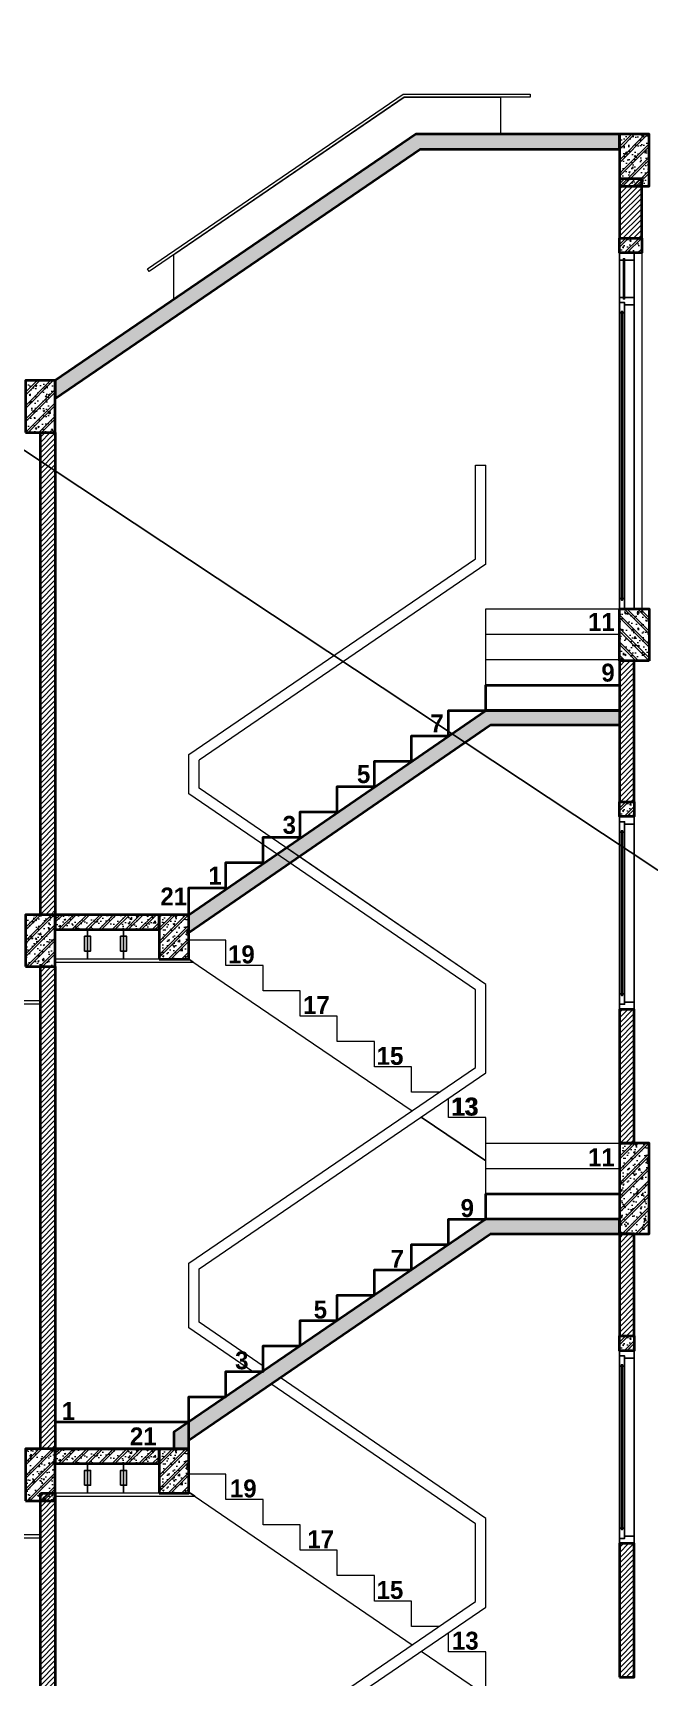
# Model space of a CAD drawing. Header units: inches. Extents: x 236662 to 497023, y -248575 to 81795.
# Drawn here: x 440024 to 444174, y -205539 to -194456 of the extents above; entities that cross this region are included whole.
import ezdxf

# ---------------------------------------------------------------- set-up
doc = ezdxf.new("R2010")
doc.units = ezdxf.units.IN
doc.header["$LTSCALE"] = 10
doc.header["$MEASUREMENT"] = 0
for name, color, linetype, lineweight in [('02. HP_BE TONG', 1, 'Continuous', 35), ('03. HP_TUONG', 2, 'Continuous', 35), ('06. HP_THAY 1', 134, 'Continuous', 15), ('06. HP_THAY 2', 147, 'Continuous', 13), ('09_HP_HATCH', 8, 'Continuous', 5), ('GHICHU', 7, 'Continuous', 9)]:
    doc.layers.add(name, color=color, linetype=linetype, lineweight=lineweight)
doc.layers.add('04. HP_CUA', color=153, linetype='Continuous')
doc.layers.add('07. HP_KY HIEU', color=43, linetype='Continuous')
doc.styles.add('AVO', font='VNI-Avo-Bold.TTF')
pattern_1 = [(45, (449574.258, -211899.537), (-17.67767, 17.67767), [])]
pattern_2 = [(50, (142655.78, -82540.27), (107.589027, -9.41282), [11.25, -123.75]), (355, (142655.78, -82540.27), (-20.8127, 112.82882), [9, -99]), (100.4514, (142664.74, -82541.06), (86.776407, 103.41593), [9.56103, -105.171317]), (46.1842, (142655.78, -82510.27), (160.08616, -24.82785), [16.875, -185.625]), (96.6356, (142669.12, -82512.34), (140.199406, 146.11768), [14.34154, -157.75695]), (351.1842, (142655.78, -82510.27), (140.19929, 146.11779), [13.5, -148.5]), (21, (142670.78, -82517.77), (89.536058, -60.392834), [11.25, -123.75]), (326, (142670.78, -82517.77), (36.4973, 108.772507), [9, -99]), (71.4514, (142678.24, -82522.8), (126.033394, 48.379575), [9.56103, -105.171317]), (37.5, (142655.777, -82540.272), (1.8239783, 49.934078), [0, -97.8, 0, -100.5, 0, -99.375]), (7.5, (142655.78, -82540.27), (39.460431, 59.161757), [0, -57.3, 0, -95.55, 0, -37.875]), (327.5, (142622.327, -82540.27), (80.0733654, -3.383231), [0, -37.5, 0, -117, 0, -155.25]), (317.5, (142607.33, -82540.27), (87.477925, 15.015747), [0, -48.75, 0, -77.7, 0, -110.25]), (45, (142655.78, -82540.27), (-45.078057, 45.078057), []), (45, (142655.78, -82521.9), (-45.078057, 45.078057), [])]

# ---------------------------------------------------------------- blocks, each defined once
blk = doc.blocks.new('ÁDASDASDWD')
at = {"layer": '09_HP_HATCH'}
h = blk.add_hatch(dxfattribs=at)
h.set_pattern_fill('CHAU-01', color=256, scale=15, pattern_type=2)
h.set_pattern_definition([(50, (-55376.965, -37444.2), (107.58903, -9.41282), [11.25, -123.75]), (355, (-55376.97, -37444.2), (-20.8127, 112.82882), [9, -99]), (100.4514, (-55368, -37444.99), (86.7764, 103.41593), [9.56103, -105.17132]), (46.1842, (-55376.97, -37414.2), (160.08616, -24.82785), [16.875, -185.625]), (96.6356, (-55363.62, -37416.27), (140.1994, 146.11768), [14.34154, -157.75695]), (351.1842, (-55376.97, -37414.2), (140.1993, 146.1178), [13.5, -148.5]), (21, (-55361.965, -37421.7), (89.53606, -60.39283), [11.25, -123.75]), (326, (-55361.97, -37421.7), (36.4973, 108.7725), [9, -99]), (71.4514, (-55354.5, -37426.73), (126.0334, 48.37957), [9.56103, -105.17132]), (37.5, (-55376.965, -37444.2), (1.823978, 49.934078), [0, -97.8, 0, -100.5, 0, -99.375]), (7.5, (-55376.965, -37444.2), (39.46043, 59.161757), [0, -57.3, 0, -95.55, 0, -37.875]), (327.5, (-55410.415, -37444.2), (80.073365, -3.38323), [0, -37.5, 0, -117, 0, -155.25]), (317.5, (-55425.415, -37444.2), (87.477925, 15.01575), [0, -48.75, 0, -77.7, 0, -110.25]), (45, (-55376.965, -37444.2), (-45.07806, 45.07806), []), (45, (-55376.965, -37425.827), (-45.07806, 45.07806), [])])
h.paths.add_polyline_path([(-100, -350), (100, -350), (100, 0), (-100, 0)])
at = {"layer": '02. HP_BE TONG'}
blk.add_lwpolyline([(-100, -350), (100, -350), (100, 0), (-100, 0)], close=True, dxfattribs=at)
blk = doc.blocks.new('*U162')
for p, q in [((0, 2100), (0, 2350)), ((100, 2100), (100, 2350)), ((0, 0), (0, 2050)), ((65, 70), (65, 1995)), ((100, 70), (100, 1995))]:
    blk.add_line(p, q)
for points in [[(100, 2400), (100, 2350), (73, 2350), (73, 2360), (65, 2360), (65, 2350), (0, 2350), (0, 2400)], [(65, 2100), (65, 2090), (73, 2090), (73, 2100), (100, 2100), (100, 2065), (65, 2065), (65, 2050), (0, 2050), (0, 2100)], [(65, 2065), (65, 1995), (78.5, 1995), (78.5, 2005), (86.5, 2005), (86.5, 1995), (100, 1995), (100, 2065)], [(78.5, 60), (78.5, 70), (65, 70), (65, 0), (100, 0), (100, 70), (86.5, 70), (86.5, 60)]]:
    blk.add_lwpolyline(points, close=True)
at = {"color": 8}
for points in [[(73, 2090), (65, 2090), (65, 2360), (73, 2360)], [(86.5, 60), (78.5, 60), (78.5, 2005), (86.5, 2005)]]:
    blk.add_lwpolyline(points, close=True, dxfattribs=at)
blk = doc.blocks.new('*U333')
for p, q in [((0, 50), (0, 1250)), ((65, 105), (65, 1195)), ((100, 105), (100, 1195))]:
    blk.add_line(p, q)
for points in [[(65, 1250), (0, 1250), (0, 1300), (100, 1300), (100, 1265), (65, 1265)], [(65, 1265), (65, 1195), (78.5, 1195), (78.5, 1205), (86.5, 1205), (86.5, 1195), (100, 1195), (100, 1265)], [(65, 50), (0, 50), (0, 0), (100, 0), (100, 35), (65, 35)], [(78.5, 95), (78.5, 105), (65, 105), (65, 35), (100, 35), (100, 105), (86.5, 105), (86.5, 95)]]:
    blk.add_lwpolyline(points, close=True)
at = {"color": 8}
blk.add_lwpolyline([(86.5, 95), (78.5, 95), (78.5, 1205), (86.5, 1205)], close=True, dxfattribs=at)

msp = doc.modelspace()

# ---------------------------------------------------------------- hatches: boundary and pattern name
at = {"layer": '09_HP_HATCH'}
h = msp.add_hatch(dxfattribs=at)
h.set_pattern_fill('CHAU-01', color=256, scale=15, pattern_type=2)
h.set_pattern_definition([(50, (222138.77, -115902.85), (107.589027, -9.41282), [11.25, -123.75]), (355, (222138.77, -115902.85), (-20.8127, 112.82882), [9, -99]), (100.4514, (222147.73, -115903.64), (86.776407, 103.41593), [9.56103, -105.171317]), (46.1842, (222138.77, -115872.85), (160.08616, -24.82785), [16.875, -185.625]), (96.6356, (222152.1, -115874.92), (140.19941, 146.11768), [14.34154, -157.75695]), (351.1842, (222138.77, -115872.85), (140.19929, 146.11779), [13.5, -148.5]), (21, (222153.77, -115880.35), (89.536058, -60.392834), [11.25, -123.75]), (326, (222153.77, -115880.35), (36.4973, 108.772507), [9, -99]), (71.4514, (222161.23, -115885.38), (126.033394, 48.379575), [9.56103, -105.171317]), (37.5, (222138.766, -115902.85), (1.823978, 49.934078), [0, -97.8, 0, -100.5, 0, -99.375]), (7.5, (222138.766, -115902.85), (39.460431, 59.161757), [0, -57.3, 0, -95.55, 0, -37.875]), (327.5, (222105.316, -115902.85), (80.0733654, -3.383231), [0, -37.5, 0, -117, 0, -155.25]), (317.5, (222090.316, -115902.85), (87.477925, 15.015747), [0, -48.75, 0, -77.7, 0, -110.25]), (45, (222138.766, -115902.85), (-45.078057, 45.078057), []), (45, (222138.766, -115884.476), (-45.078057, 45.078057), [])])
h.paths.add_polyline_path([(440174.3, -196920.7), (442633.5, -195238.5), (443974.3, -195238.5), (443974.3, -195138.5), (442602.6, -195138.5), (440174.3, -196799.5)])
h = msp.add_hatch(dxfattribs=at)
h.set_pattern_fill('ANSI31', color=8, scale=200)
h.set_pattern_definition(pattern_1)
h.paths.add_polyline_path([(444124.3, -195438.5), (443974.3, -195438.5), (443974.3, -195838.5), (444124.3, -195838.5)])
h = msp.add_hatch(dxfattribs=at)
h.set_pattern_fill('CHAU-01', color=256, scale=15, pattern_type=2)
h.set_pattern_definition([(50, (336168.54, -279002.41), (107.58903, -9.41282), [11.25, -123.75]), (355, (336168.54, -279002.41), (-20.8127, 112.82882), [9, -99]), (100.4514, (336177.5, -279003.19), (86.77641, 103.41593), [9.56103, -105.17132]), (46.1842, (336168.54, -278972.41), (160.08616, -24.82785), [16.875, -185.625]), (96.6356, (336181.88, -278974.48), (140.1994, 146.11768), [14.34154, -157.75695]), (351.1842, (336168.54, -278972.41), (140.1993, 146.1178), [13.5, -148.5]), (21, (336183.54, -278979.91), (89.53606, -60.392834), [11.25, -123.75]), (326, (336183.54, -278979.91), (36.4973, 108.77251), [9, -99]), (71.4514, (336191, -278984.94), (126.033394, 48.379575), [9.56103, -105.17132]), (37.5, (336168.537, -279002.41), (1.823978, 49.934078), [0, -97.8, 0, -100.5, 0, -99.375]), (7.5, (336168.537, -279002.41), (39.46043, 59.161757), [0, -57.3, 0, -95.55, 0, -37.875]), (327.5, (336135.087, -279002.41), (80.073365, -3.383231), [0, -37.5, 0, -117, 0, -155.25]), (317.5, (336120.09, -279002.41), (87.477925, 15.015747), [0, -48.75, 0, -77.7, 0, -110.25]), (45, (336168.54, -279002.41), (-45.078057, 45.078057), []), (45, (336168.54, -278984.035), (-45.078057, 45.078057), [])])
h.paths.add_polyline_path([(444124.3, -195838.5), (444124.3, -195938.5), (443974.3, -195938.5), (443974.3, -195838.5)])
h = msp.add_hatch(dxfattribs=at)
h.set_pattern_fill('ANSI31', color=8, scale=200)
h.set_pattern_definition(pattern_1)
h.paths.add_polyline_path([(438674.3, -196899.5), (438574.3, -196899.5), (438574.3, -200399.5), (438674.3, -200399.5)])
h.paths.add_polyline_path([(440174.3, -197149.5), (440074.3, -197149.5), (440074.3, -200399.5), (440174.3, -200399.5)])
h = msp.add_hatch(dxfattribs=at)
h.set_pattern_fill('ANSI31', color=8, scale=200)
h.set_pattern_definition(pattern_1)
h.paths.add_polyline_path([(444074.3, -198688.5), (443974.3, -198688.5), (443974.3, -199638.5), (444074.3, -199638.5)])
h.paths.add_polyline_path([(444074.3, -201038.5), (443974.3, -201038.5), (443974.3, -201938.5), (444074.3, -201938.5)])
h.paths.add_polyline_path([(448024.3, -198438.5), (447924.3, -198438.5), (447924.3, -201968.5), (448024.3, -201968.5)])
h.paths.add_polyline_path([(449574.3, -198688.5), (449424.3, -198688.5), (449424.3, -201938.5), (449574.3, -201938.5)])
h = msp.add_hatch(dxfattribs=at)
h.set_pattern_fill('CHAU-01', color=256, scale=15, pattern_type=2)
h.set_pattern_definition(pattern_2)
h.paths.add_polyline_path([(443974.3, -199022.5), (443974.3, -199122.5), (443105.4, -199122.5), (441074.3, -200520.9), (441074.3, -200399.5), (443074.3, -199022.5)])
h = msp.add_hatch(dxfattribs=at)
h.set_pattern_fill('CHAU-01', color=256, scale=15, pattern_type=2)
h.set_pattern_definition([(50, (336168.54, -282802.41), (107.58903, -9.41282), [11.25, -123.75]), (355, (336168.54, -282802.41), (-20.8127, 112.82882), [9, -99]), (100.4514, (336177.5, -282803.19), (86.77641, 103.41593), [9.56103, -105.17132]), (46.1842, (336168.54, -282772.41), (160.08616, -24.82785), [16.875, -185.625]), (96.6356, (336181.88, -282774.48), (140.1994, 146.11768), [14.34154, -157.75695]), (351.1842, (336168.54, -282772.41), (140.1993, 146.1178), [13.5, -148.5]), (21, (336183.54, -282779.91), (89.53606, -60.392834), [11.25, -123.75]), (326, (336183.54, -282779.91), (36.4973, 108.77251), [9, -99]), (71.4514, (336191, -282784.94), (126.033394, 48.379575), [9.56103, -105.17132]), (37.5, (336168.537, -282802.41), (1.823978, 49.934078), [0, -97.8, 0, -100.5, 0, -99.375]), (7.5, (336168.537, -282802.41), (39.46043, 59.161757), [0, -57.3, 0, -95.55, 0, -37.875]), (327.5, (336135.087, -282802.41), (80.073365, -3.383231), [0, -37.5, 0, -117, 0, -155.25]), (317.5, (336120.09, -282802.41), (87.477925, 15.015747), [0, -48.75, 0, -77.7, 0, -110.25]), (45, (336168.54, -282802.41), (-45.078057, 45.078057), []), (45, (336168.54, -282784.035), (-45.078057, 45.078057), [])])
h.paths.add_polyline_path([(444074.3, -199638.5), (444074.3, -199738.5), (443974.3, -199738.5), (443974.3, -199638.5)])
h = msp.add_hatch(dxfattribs=at)
h.set_pattern_fill('CHAU-01', color=256, scale=15, pattern_type=2)
h.set_pattern_definition([(50, (299887.775, -279340.59), (107.589027, -9.41282), [11.25, -123.75]), (355, (299887.78, -279340.59), (-20.8127, 112.82882), [9, -99]), (100.4514, (299896.74, -279341.37), (86.77641, 103.41593), [9.56103, -105.17132]), (46.1842, (299887.78, -279310.59), (160.08616, -24.82785), [16.875, -185.625]), (96.6356, (299901.12, -279312.66), (140.1994, 146.11768), [14.34154, -157.75695]), (351.1842, (299887.78, -279310.59), (140.1993, 146.11779), [13.5, -148.5]), (21, (299902.775, -279318.09), (89.53606, -60.392834), [11.25, -123.75]), (326, (299902.78, -279318.09), (36.4973, 108.77251), [9, -99]), (71.4514, (299910.24, -279323.12), (126.033394, 48.379575), [9.56103, -105.17132]), (37.5, (299887.775, -279340.586), (1.823978, 49.934078), [0, -97.8, 0, -100.5, 0, -99.375]), (7.5, (299887.775, -279340.586), (39.46043, 59.161757), [0, -57.3, 0, -95.55, 0, -37.875]), (327.5, (299854.325, -279340.586), (80.073365, -3.383231), [0, -37.5, 0, -117, 0, -155.25]), (317.5, (299839.325, -279340.586), (87.477925, 15.015747), [0, -48.75, 0, -77.7, 0, -110.25]), (45, (299887.775, -279340.586), (-45.078057, 45.078057), []), (45, (299887.775, -279322.21), (-45.078057, 45.078057), [])])
h.paths.add_polyline_path([(440174.3, -200399.5), (440174.3, -200499.5), (440874.3, -200499.5), (440874.3, -200399.5)])
h = msp.add_hatch(dxfattribs=at)
h.set_pattern_fill('CHAU-01', color=256, scale=15, pattern_type=2)
h.set_pattern_definition([(50, (385597.29, -237843.74), (107.58903, -9.41282), [11.25, -123.75]), (355, (385597.29, -237843.74), (-20.8127, 112.82882), [9, -99]), (100.4514, (385606.26, -237844.52), (86.7764, 103.41593), [9.56103, -105.17132]), (46.1842, (385597.29, -237813.74), (160.08616, -24.82785), [16.875, -185.625]), (96.6356, (385610.63, -237815.81), (140.1994, 146.11768), [14.34154, -157.75695]), (351.1842, (385597.3, -237813.74), (140.1993, 146.1178), [13.5, -148.5]), (21, (385612.29, -237821.24), (89.53606, -60.39283), [11.25, -123.75]), (326, (385612.29, -237821.24), (36.4973, 108.7725), [9, -99]), (71.4514, (385619.75, -237826.27), (126.0334, 48.37957), [9.56103, -105.17132]), (37.5, (385597.293, -237843.74), (1.823978, 49.934078), [0, -97.8, 0, -100.5, 0, -99.375]), (7.5, (385597.293, -237843.74), (39.46043, 59.161757), [0, -57.3, 0, -95.55, 0, -37.875]), (327.5, (385563.843, -237843.74), (80.073365, -3.38323), [0, -37.5, 0, -117, 0, -155.25]), (317.5, (385548.84, -237843.74), (87.477925, 15.01575), [0, -48.75, 0, -77.7, 0, -110.25]), (45, (385597.29, -237843.74), (-45.07806, 45.07806), []), (45, (385597.29, -237825.364), (-45.07806, 45.07806), [])])
h.paths.add_polyline_path([(440874.3, -200699.7), (441074.3, -200699.7), (441074.3, -200399.5), (440874.3, -200399.5)])
h = msp.add_hatch(dxfattribs=at)
h.set_pattern_fill('ANSI31', color=8, scale=200)
h.set_pattern_definition(pattern_1)
h.paths.add_polyline_path([(438674.3, -200499.5), (438574.3, -200499.5), (438574.3, -203999.5), (438674.3, -203999.5)])
h.paths.add_polyline_path([(440174.3, -200749.5), (440074.3, -200749.5), (440074.3, -203999.5), (440174.3, -203999.5)])
h.paths.add_polyline_path([(438674.3, -204099.5), (438574.3, -204099.5), (438574.3, -207599.5), (438674.3, -207599.5)])
h.paths.add_polyline_path([(440174.3, -204299.5), (440074.3, -204299.5), (440074.3, -207599.5), (440174.3, -207599.5)])
h = msp.add_hatch(dxfattribs=at)
h.set_pattern_fill('CHAU-01', color=256, scale=15, pattern_type=2)
h.set_pattern_definition([(50, (388697.29, -239382.74), (107.58903, -9.41282), [11.25, -123.75]), (355, (388697.29, -239382.74), (-20.8127, 112.82882), [9, -99]), (100.4514, (388706.26, -239383.52), (86.7764, 103.41593), [9.56103, -105.17132]), (46.1842, (388697.29, -239352.74), (160.08616, -24.82785), [16.875, -185.625]), (96.6356, (388710.63, -239354.81), (140.1994, 146.11768), [14.34154, -157.75695]), (351.1842, (388697.3, -239352.74), (140.1993, 146.1178), [13.5, -148.5]), (21, (388712.29, -239360.24), (89.53606, -60.39283), [11.25, -123.75]), (326, (388712.29, -239360.24), (36.4973, 108.7725), [9, -99]), (71.4514, (388719.75, -239365.27), (126.0334, 48.37957), [9.56103, -105.17132]), (37.5, (388697.293, -239382.74), (1.823978, 49.934078), [0, -97.8, 0, -100.5, 0, -99.375]), (7.5, (388697.293, -239382.74), (39.46043, 59.161757), [0, -57.3, 0, -95.55, 0, -37.875]), (327.5, (388663.843, -239382.74), (80.073365, -3.38323), [0, -37.5, 0, -117, 0, -155.25]), (317.5, (388648.84, -239382.74), (87.477925, 15.01575), [0, -48.75, 0, -77.7, 0, -110.25]), (45, (388697.29, -239382.74), (-45.07806, 45.07806), []), (45, (388697.29, -239364.364), (-45.07806, 45.07806), [])])
h.paths.add_polyline_path([(443974.3, -202551.5), (444174.3, -202551.5), (444174.3, -201938.5), (443974.3, -201938.5)])
h = msp.add_hatch(dxfattribs=at)
h.set_pattern_fill('ANSI31', color=8, scale=200)
h.set_pattern_definition(pattern_1)
h.paths.add_polyline_path([(444074.3, -202551.5), (443974.3, -202551.5), (443974.3, -203238.5), (444074.3, -203238.5)])
h.paths.add_polyline_path([(444074.3, -204638.5), (443974.3, -204638.5), (443974.3, -205538.5), (444074.3, -205538.5)])
h.paths.add_polyline_path([(448024.3, -202068.5), (447924.3, -202068.5), (447924.3, -205538.5), (448024.3, -205538.5)])
h.paths.add_polyline_path([(449574.3, -202288.5), (449424.3, -202288.5), (449424.3, -205538.5), (449574.3, -205538.5)])
h = msp.add_hatch(dxfattribs=at)
h.set_pattern_fill('CHAU-01', color=256, scale=15, pattern_type=2)
h.set_pattern_definition(pattern_2)
h.paths.add_polyline_path([(440974.3, -203999.5), (441074.3, -203999.5), (441074.3, -203940.7), (443105.2, -202551.5), (443974.3, -202551.5), (443974.3, -202451.5), (443074.3, -202451.5), (440974.3, -203887.9)])
h = msp.add_hatch(dxfattribs=at)
h.set_pattern_fill('CHAU-01', color=256, scale=15, pattern_type=2)
h.set_pattern_definition([(50, (336168.54, -286402.41), (107.58903, -9.41282), [11.25, -123.75]), (355, (336168.54, -286402.41), (-20.8127, 112.82882), [9, -99]), (100.4514, (336177.5, -286403.19), (86.77641, 103.41593), [9.56103, -105.17132]), (46.1842, (336168.54, -286372.41), (160.08616, -24.82785), [16.875, -185.625]), (96.6356, (336181.88, -286374.48), (140.1994, 146.11768), [14.34154, -157.75695]), (351.1842, (336168.54, -286372.41), (140.1993, 146.1178), [13.5, -148.5]), (21, (336183.54, -286379.91), (89.53606, -60.392834), [11.25, -123.75]), (326, (336183.54, -286379.91), (36.4973, 108.77251), [9, -99]), (71.4514, (336191, -286384.94), (126.033394, 48.379575), [9.56103, -105.17132]), (37.5, (336168.537, -286402.41), (1.823978, 49.934078), [0, -97.8, 0, -100.5, 0, -99.375]), (7.5, (336168.537, -286402.41), (39.46043, 59.161757), [0, -57.3, 0, -95.55, 0, -37.875]), (327.5, (336135.087, -286402.41), (80.073365, -3.383231), [0, -37.5, 0, -117, 0, -155.25]), (317.5, (336120.09, -286402.41), (87.477925, 15.015747), [0, -48.75, 0, -77.7, 0, -110.25]), (45, (336168.54, -286402.41), (-45.078057, 45.078057), []), (45, (336168.54, -286384.035), (-45.078057, 45.078057), [])])
h.paths.add_polyline_path([(444074.3, -203238.5), (444074.3, -203338.5), (443974.3, -203338.5), (443974.3, -203238.5)])
h = msp.add_hatch(dxfattribs=at)
h.set_pattern_fill('CHAU-01', color=256, scale=15, pattern_type=2)
h.set_pattern_definition([(50, (299887.775, -282940.59), (107.589027, -9.41282), [11.25, -123.75]), (355, (299887.78, -282940.59), (-20.8127, 112.82882), [9, -99]), (100.4514, (299896.74, -282941.37), (86.77641, 103.41593), [9.56103, -105.17132]), (46.1842, (299887.78, -282910.59), (160.08616, -24.82785), [16.875, -185.625]), (96.6356, (299901.12, -282912.66), (140.1994, 146.11768), [14.34154, -157.75695]), (351.1842, (299887.78, -282910.59), (140.1993, 146.11779), [13.5, -148.5]), (21, (299902.775, -282918.09), (89.53606, -60.392834), [11.25, -123.75]), (326, (299902.78, -282918.09), (36.4973, 108.77251), [9, -99]), (71.4514, (299910.24, -282923.12), (126.033394, 48.379575), [9.56103, -105.17132]), (37.5, (299887.775, -282940.586), (1.823978, 49.934078), [0, -97.8, 0, -100.5, 0, -99.375]), (7.5, (299887.775, -282940.586), (39.46043, 59.161757), [0, -57.3, 0, -95.55, 0, -37.875]), (327.5, (299854.325, -282940.586), (80.073365, -3.383231), [0, -37.5, 0, -117, 0, -155.25]), (317.5, (299839.325, -282940.586), (87.477925, 15.015747), [0, -48.75, 0, -77.7, 0, -110.25]), (45, (299887.775, -282940.586), (-45.078057, 45.078057), []), (45, (299887.775, -282922.21), (-45.078057, 45.078057), [])])
h.paths.add_polyline_path([(440174.3, -203999.5), (440174.3, -204099.5), (440874.3, -204099.5), (440874.3, -203999.5)])
h = msp.add_hatch(dxfattribs=at)
h.set_pattern_fill('CHAU-01', color=256, scale=15, pattern_type=2)
h.set_pattern_definition([(50, (385597.29, -241443.74), (107.58903, -9.41282), [11.25, -123.75]), (355, (385597.29, -241443.74), (-20.8127, 112.82882), [9, -99]), (100.4514, (385606.26, -241444.52), (86.7764, 103.41593), [9.56103, -105.17132]), (46.1842, (385597.29, -241413.74), (160.08616, -24.82785), [16.875, -185.625]), (96.6356, (385610.63, -241415.81), (140.1994, 146.11768), [14.34154, -157.75695]), (351.1842, (385597.3, -241413.74), (140.1993, 146.1178), [13.5, -148.5]), (21, (385612.29, -241421.24), (89.53606, -60.39283), [11.25, -123.75]), (326, (385612.29, -241421.24), (36.4973, 108.7725), [9, -99]), (71.4514, (385619.75, -241426.27), (126.0334, 48.37957), [9.56103, -105.17132]), (37.5, (385597.293, -241443.74), (1.823978, 49.934078), [0, -97.8, 0, -100.5, 0, -99.375]), (7.5, (385597.293, -241443.74), (39.46043, 59.161757), [0, -57.3, 0, -95.55, 0, -37.875]), (327.5, (385563.843, -241443.74), (80.073365, -3.38323), [0, -37.5, 0, -117, 0, -155.25]), (317.5, (385548.84, -241443.74), (87.477925, 15.01575), [0, -48.75, 0, -77.7, 0, -110.25]), (45, (385597.29, -241443.74), (-45.07806, 45.07806), []), (45, (385597.29, -241425.364), (-45.07806, 45.07806), [])])
h.paths.add_polyline_path([(440874.3, -204299.5), (441074.3, -204299.5), (441074.3, -203999.5), (440874.3, -203999.5)])

# ---------------------------------------------------------------- linework, layer by layer
msp.add_line((402912.4, -172693.2), (497022.9, -235116.6))
at = {"layer": '02. HP_BE TONG'}
for points in [[(440174.3, -196920.7), (442633.5, -195238.5), (443974.3, -195238.5), (443974.3, -195138.5), (442602.6, -195138.5), (440174.3, -196799.5)], [(444124.3, -195838.5), (444124.3, -195938.5), (443974.3, -195938.5), (443974.3, -195838.5)], [(443974.3, -199022.5), (443974.3, -199122.5), (443105.4, -199122.5), (441074.3, -200520.9), (441074.3, -200399.5), (443074.3, -199022.5)], [(444074.3, -199638.5), (444074.3, -199738.5), (443974.3, -199738.5), (443974.3, -199638.5)], [(440174.3, -200399.5), (440174.3, -200499.5), (440874.3, -200499.5), (440874.3, -200399.5)], [(440874.3, -200699.7), (441074.3, -200699.7), (441074.3, -200399.5), (440874.3, -200399.5)], [(443974.3, -202551.5), (444174.3, -202551.5), (444174.3, -201938.5), (443974.3, -201938.5)], [(444074.3, -203238.5), (444074.3, -203338.5), (443974.3, -203338.5), (443974.3, -203238.5)], [(440174.3, -203999.5), (440174.3, -204099.5), (440874.3, -204099.5), (440874.3, -203999.5)], [(440874.3, -204299.5), (441074.3, -204299.5), (441074.3, -203999.5), (440874.3, -203999.5)]]:
    msp.add_lwpolyline(points, close=True, dxfattribs=at)
msp.add_lwpolyline([(440974.3, -203999.5), (441074.3, -203999.5), (441074.3, -203940.7), (443105.2, -202551.5), (443974.3, -202551.5), (443974.3, -202451.5), (443074.3, -202451.5), (440974.3, -203887.9), (440974.3, -203999.5)], dxfattribs=at)
at = {"layer": '03. HP_TUONG'}
for points in [[(443974.3, -195838.5), (444124.3, -195838.5), (444124.3, -195438.5), (443974.3, -195438.5)], [(440074.3, -197149.5), (440174.3, -197149.5), (440174.3, -200399.5), (440074.3, -200399.5)], [(443974.3, -199638.5), (444074.3, -199638.5), (444074.3, -198688.5), (443974.3, -198688.5)], [(443974.3, -199022.5), (443074.3, -199022.5), (443074.3, -198851.5), (443974.3, -198851.5)], [(440074.3, -200749.5), (440174.3, -200749.5), (440174.3, -203999.5), (440074.3, -203999.5)], [(443974.3, -201938.5), (444074.3, -201938.5), (444074.3, -201038.5), (443974.3, -201038.5)], [(443074.3, -202280.5), (443974.3, -202280.5), (443974.3, -202451.5), (443074.3, -202451.5)], [(443974.3, -203238.5), (444074.3, -203238.5), (444074.3, -202551.5), (443974.3, -202551.5)], [(440174.3, -203999.5), (441074.3, -203999.5), (441074.3, -203819.5), (440174.3, -203819.5)], [(440074.3, -204299.5), (440174.3, -204299.5), (440174.3, -207599.5), (440074.3, -207599.5)], [(443974.3, -205538.5), (444074.3, -205538.5), (444074.3, -204638.5), (443974.3, -204638.5)]]:
    msp.add_lwpolyline(points, close=True, dxfattribs=at)
for points in [[(441074.3, -200399.5), (441074.3, -200219.5), (441324.3, -200219.5), (441324.3, -200048.5), (441574.3, -200048.5), (441574.3, -199877.5), (441824.3, -199877.5), (441824.3, -199706.5), (442074.3, -199706.5), (442074.3, -199535.5), (442324.3, -199535.5), (442324.3, -199364.5), (442574.3, -199364.5), (442574.3, -199193.5), (442824.3, -199193.5), (442824.3, -199022.5), (443074.3, -199022.5)], [(441074.3, -203819.5), (441074.3, -203648.5), (441324.3, -203648.5), (441324.3, -203477.5), (441574.3, -203477.5), (441574.3, -203306.5), (441824.3, -203306.5), (441824.3, -203135.5), (442074.3, -203135.5), (442074.3, -202964.5), (442324.3, -202964.5), (442324.3, -202793.5), (442574.3, -202793.5), (442574.3, -202622.5), (442824.3, -202622.5), (442824.3, -202451.5), (443074.3, -202451.5)]]:
    msp.add_lwpolyline(points, dxfattribs=at)
at = {"layer": '06. HP_THAY 1'}
for p, q in [((440972.7, -195950.5), (442524.5, -194888.3)), ((442524.5, -194888.3), (443174.3, -194888.3)), ((443174.3, -194888.3), (443174.3, -195138.5)), ((444124.3, -195938.5), (444124.3, -198338.5)), ((440974, -196252.5), (440972.7, -195950.5)), ((443004.3, -198000.1), (443004.3, -197368.5)), ((443004.3, -197368.5), (443074.3, -197368.5)), ((441074.3, -199320.2), (443004.3, -198000.1)), ((443074.3, -198037), (441144.3, -199357.2)), ((441074.3, -199583.8), (441074.3, -199320.2)), ((441144.3, -199546.9), (441144.3, -199357.2)), ((443004.3, -200906.1), (441074.3, -199583.8)), ((443074.3, -200869.2), (441144.3, -199546.9)), ((443074.3, -200869.2), (441745, -199958.5)), ((443004.3, -201429.1), (443004.3, -200906.1)), ((443074.3, -201466), (443074.3, -200869.2)), ((441074.3, -202749.2), (443004.3, -201429.1)), ((441144.3, -202786.2), (443074.3, -201466)), ((441144.3, -202786.2), (443074.3, -201466)), ((443074.3, -202059.7), (442639.9, -201763.2)), ((441074.3, -203183.8), (441074.3, -202749.2)), ((441144.3, -203146.9), (441144.3, -202786.2)), ((441574.3, -203441.5), (441144.3, -203146.9)), ((441503.1, -203477.5), (441074.3, -203183.8)), ((443004.3, -204506.1), (441627.1, -203562.5)), ((443074.3, -204469.2), (441689.1, -203520.1)), ((443074.3, -205066), (443074.3, -204469.2)), ((443004.3, -205029.1), (443004.3, -204506.1)), ((441074.3, -206349.2), (443004.3, -205029.1)), ((441144.3, -206386.2), (443074.3, -205066))]:
    msp.add_line(p, q, dxfattribs=at)
for points in [[(443074.3, -198509.5), (443074.3, -198338.5), (443974.3, -198338.5)], [(443074.3, -198680.5), (443074.3, -198509.5), (443974.3, -198509.5)], [(443074.3, -198851.5), (443074.3, -198680.5), (443974.3, -198680.5)], [(443074.3, -199022.5), (443074.3, -198851.5), (443974.3, -198851.5)], [(442759.5, -201596.5), (442574.3, -201596.5), (442574.3, -201425.5), (442324.3, -201425.5), (442324.3, -201254.5), (442074.3, -201254.5), (442074.3, -201083.5), (441824.3, -201083.5), (441824.3, -200912.5), (441574.3, -200912.5), (441574.3, -200741.5), (441324.3, -200741.5), (441324.3, -200570.5), (441074.3, -200570.5), (441074.3, -200699.7), (442577.9, -201720.7)], [(442639.9, -201763.2), (443074.3, -202059.7), (443074.3, -201767.5), (442824.3, -201767.5), (442824.3, -201637)], [(443074.3, -202109.5), (443074.3, -201938.5), (443974.3, -201938.5)], [(443074.3, -202109.5), (443074.3, -201938.5), (443974.3, -201938.5)], [(443074.3, -202280.5), (443074.3, -202109.5), (443974.3, -202109.5)], [(442759.5, -205196.5), (442574.3, -205196.5), (442574.3, -205025.5), (442324.3, -205025.5), (442324.3, -204854.5), (442074.3, -204854.5), (442074.3, -204683.5), (441824.3, -204683.5), (441824.3, -204512.5), (441574.3, -204512.5), (441574.3, -204341.5), (441324.3, -204341.5), (441324.3, -204170.5), (441074.3, -204170.5), (441074.3, -204291.7), (442578.3, -205320.5)], [(442640.3, -205362.9), (443074.3, -205659.7), (443074.3, -205367.5), (442824.3, -205367.5), (442824.3, -205237)]]:
    msp.add_lwpolyline(points, dxfattribs=at)
for points in [[(444074.3, -199738.5), (443974.3, -199738.5), (443974.3, -201038.5), (444074.3, -201038.5)], [(444074.3, -203338.5), (443974.3, -203338.5), (443974.3, -204638.5), (444074.3, -204638.5)]]:
    msp.add_lwpolyline(points, close=True, dxfattribs=at)
at = {"layer": '06. HP_THAY 2'}
msp.add_line((443074.3, -198037), (443074.3, -197368.5), dxfattribs=at)
for points in [[(443374, -194888.3), (442524.5, -194888.3), (440807.6, -196063.5), (440796.3, -196047), (442518.3, -194868.3), (443374, -194868.3)], [(440174.3, -200719.5), (441103.5, -200719.5), (441074.3, -200699.5), (440174.3, -200699.5)], [(438674.3, -200999.8), (440074.3, -200999.8), (440074.3, -200979.8), (438674.3, -200979.8)], [(440174.3, -204319.5), (441115, -204319.5), (441085.7, -204299.5), (440174.3, -204299.5)], [(438674.3, -204599.8), (440074.3, -204599.8), (440074.3, -204579.8), (438674.3, -204579.8)]]:
    msp.add_lwpolyline(points, close=True, dxfattribs=at)
at = {"layer": '07. HP_KY HIEU'}
for p, q in [((440392.6, -200699.5), (440392.6, -200499.5)), ((440635.3, -200699.5), (440635.3, -200499.5)), ((440392.6, -204299.5), (440392.6, -204099.5)), ((440635.3, -204299.5), (440635.3, -204099.5))]:
    msp.add_line(p, q, dxfattribs=at)
for points in [[(440372.6, -200645.2), (440412.6, -200645.2), (440412.6, -200545.2), (440372.6, -200545.2)], [(440615.3, -200645.2), (440655.3, -200645.2), (440655.3, -200545.2), (440615.3, -200545.2)], [(440372.6, -204245.2), (440412.6, -204245.2), (440412.6, -204145.2), (440372.6, -204145.2)], [(440615.3, -204245.2), (440655.3, -204245.2), (440655.3, -204145.2), (440615.3, -204145.2)]]:
    msp.add_lwpolyline(points, close=True, dxfattribs=at)

# ---------------------------------------------------------------- block references
at = {"layer": '04. HP_CUA', "xscale": -1}
for name, p in [('*U162', (444074.3, -198338.5)), ('*U333', (444074.3, -201038.5)), ('*U333', (444074.3, -204638.5))]:
    msp.add_blockref(name, p, dxfattribs=at)
at = {"layer": '06. HP_THAY 1'}
for p in [(444074.3, -195138.5), (440074.3, -196799.5), (440074.3, -200399.5), (440074.3, -203999.5)]:
    msp.add_blockref('ÁDASDASDWD', p, dxfattribs=at)
at = {"layer": '06. HP_THAY 1', "xscale": -1}
msp.add_blockref('ÁDASDASDWD', (444074.3, -198338.5), dxfattribs=at)

# ---------------------------------------------------------------- texts
at = {"layer": 'GHICHU', "color": 0, "linetype": 'Continuous', "style": 'AVO'}
for s, p in [('11', (443763.2, -198486.5)), ('9', (443852.8, -198828.5)), ('7', (442700.8, -199170.5)), ('5', (442206.4, -199512.5)), ('3', (441706.1, -199854.5)), ('1', (441206.1, -200196.5)), ('21', (440882.8, -200337.5)), ('19', (441338.3, -200727.5)), ('17', (441843.6, -201069.5)), ('15', (442338.8, -201411.5)), ('15', (442340.3, -201411.5)), ('13', (442840.6, -201753.5)), ('13', (442846.6, -201753.5)), ('11', (443763.2, -202095.5)), ('9', (442904.8, -202437.5)), ('7', (442433, -202779.5)), ('5', (441915.4, -203121.5)), ('3', (441386.2, -203463.5)), ('1', (440218.5, -203805.5)), ('21', (440677.1, -203976.5)), ('19', (441351.1, -204327.5)), ('17', (441873, -204669.5)), ('15', (442338.8, -205011.5)), ('13', (442846.6, -205353.5))]:
    msp.add_text(s, height=121, dxfattribs=at).set_placement(p)

doc.saveas('drawing.dxf')
